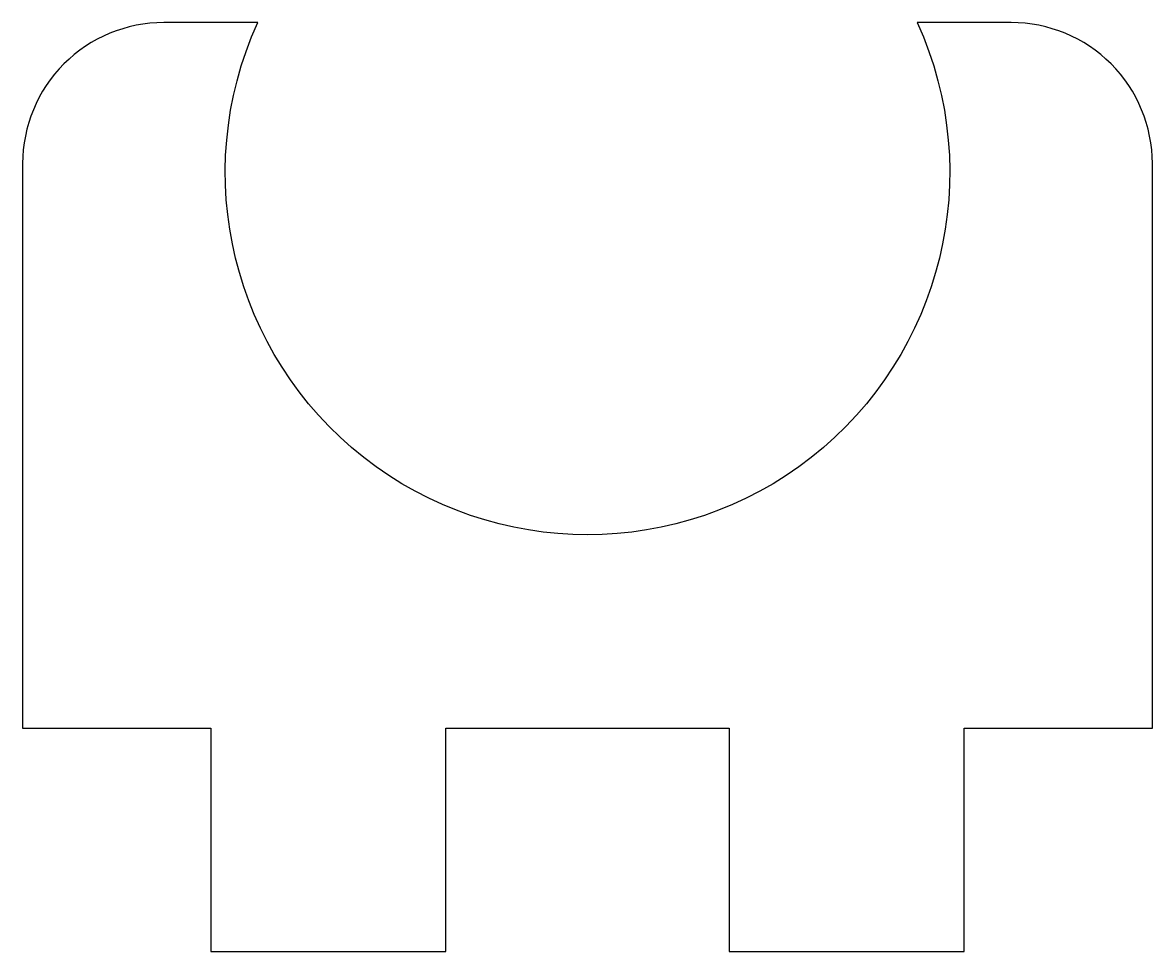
# Model space of a CAD drawing. Header units: millimetres. Extents: x -12 to 12, y 8.4 to 28.1.
import ezdxf

# ---------------------------------------------------------------- set-up
doc = ezdxf.new("R2010")
doc.units = ezdxf.units.MM
doc.layers.get('0').update_dxf_attribs({"linetype": 'CONTINUOUS'})

msp = doc.modelspace()

# ---------------------------------------------------------------- linework, layer by layer
msp.add_lwpolyline([(12.01, 25.146, 0.414214), (9.01, 28.146), (7.01, 28.146, -1.553693), (-7.01, 28.146), (-9.01, 28.146, 0.414214), (-12.01, 25.146), (-12.01, 13.146), (-8.01, 13.146), (-8.01, 8.396), (-3.01, 8.396), (-3.01, 13.146), (3.01, 13.146), (3.01, 8.396), (8.01, 8.396), (8.01, 13.146), (12.01, 13.146)], format="xyb", close=True)

doc.saveas('drawing.dxf')
